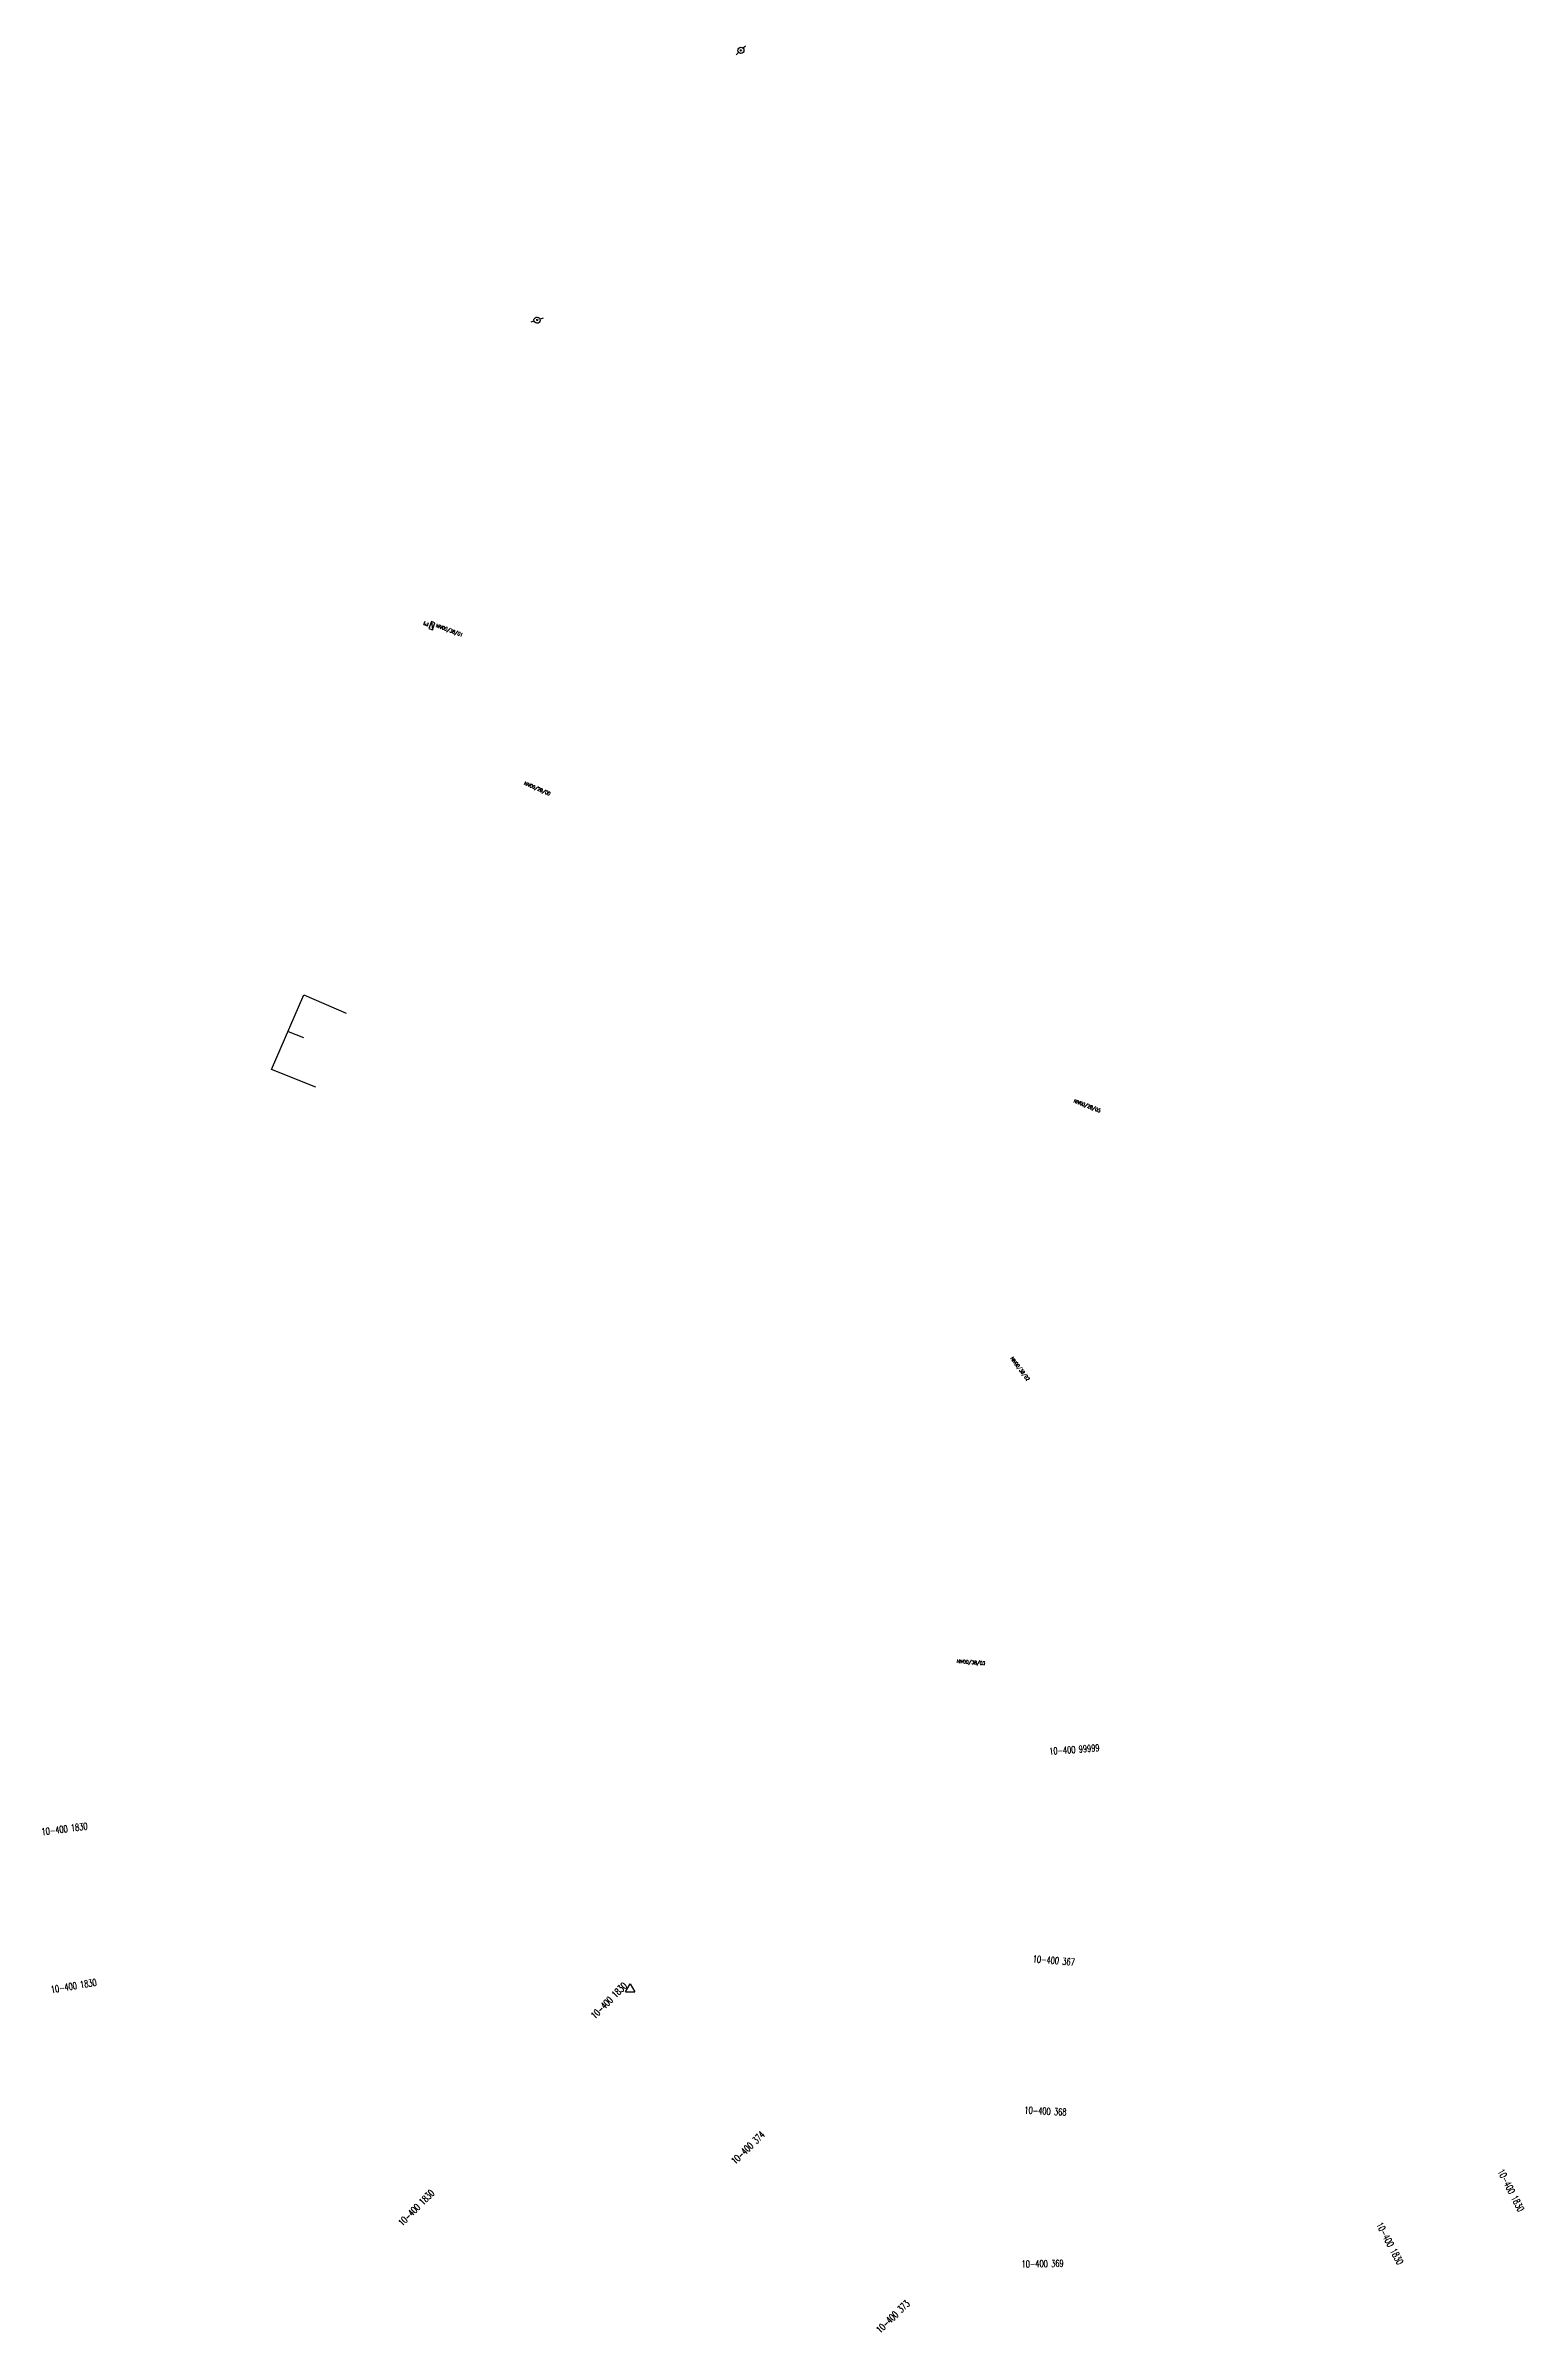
# Model space of a CAD drawing. Header units: millimetres. Extents: x 146028 to 146995, y 142989 to 143978.
# Drawn here: x 146310.6 to 146629.6, y 143484.5 to 143978.1 of the extents above; entities that cross this region are included whole.
import ezdxf
from ezdxf.enums import TextEntityAlignment as Align

# ---------------------------------------------------------------- set-up
doc = ezdxf.new("R2010")
doc.units = ezdxf.units.MM
doc.layers.get('0').update_dxf_attribs({"linetype": 'CONTINUOUS'})
for name, color, linetype in [('BR12', 7, 'CONTINUOUS'), ('poteau_div', 7, 'CONTINUOUS'), ('w0100', 7, 'CONTINUOUS'), ('w0430', 7, 'CONTINUOUS'), ('W0473', 7, 'CONTINUOUS')]:
    doc.layers.add(name, color=color, linetype=linetype)
doc.styles.get("Standard").update_dxf_attribs({"font": 'romans.shx', "width": 0.85})

# ---------------------------------------------------------------- blocks, each defined once
blk = doc.blocks.new('BR1201')
at = {"color": 0, "linetype": 'Continuous'}
for p, q in [((-1, -0.58), (0, 1.15)), ((0, 1.15), (1, -0.58)), ((-1, -0.58), (1, -0.58))]:
    blk.add_line(p, q, dxfattribs=at)
blk = doc.blocks.new('T430')
at = {"flags": 128}
for points in [[(0.8, 0.8), (-0.8, 0.8)], [(-0.8, 0.8), (-0.8, 0)], [(0.8, 0.8), (-0.8, 0)], [(-0.8, 0), (0.8, 0)], [(-0.4, 2.1), (0.4, 2.1)], [(-0.4, 2.1), (-0.4, 1.3)], [(-0.4, 1.7), (0, 1.7)], [(-0.4, 1.3), (0.4, 1.3)], [(0.8, 0), (0.8, 0.8)]]:
    blk.add_lwpolyline(points, dxfattribs=at)
blk = doc.blocks.new('T473')
for p, q in [((-0.166667, 0.166667), (0.166667, -0.166667)), ((-0.166667, -0.166667), (0.166667, 0.166667)), ((0.500001, 0.500001), (1.000002, 1.000002)), ((-1.000002, -1.000002), (-0.500001, -0.500001))]:
    blk.add_line(p, q)
blk.add_ellipse((0, 0), major_axis=(0.471405, 0.471405), ratio=1, start_param=5.4977871438, end_param=11.780972451)

msp = doc.modelspace()

# ---------------------------------------------------------------- linework, layer by layer
at = {"layer": 'w0100', "color": 252, "flags": 128}
for points in [[(146368.96, 143753.04), (146359.36, 143756.87), (146366.36, 143773.03), (146375.51, 143769.06)], [(146362.94, 143765.13), (146366.29, 143763.78)]]:
    msp.add_lwpolyline(points, dxfattribs=at)

# ---------------------------------------------------------------- block references
at = {"layer": 'BR12', "color": 252}
msp.add_blockref('BR1201', (146436.84, 143558.21), dxfattribs=at)
at = {"layer": 'w0430', "color": 252, "rotation": 69.59679781891722}
msp.add_blockref('T430', (146394.39, 143852.67), dxfattribs=at)
at = {"layer": 'W0473'}
msp.add_blockref('T473', (146460.77, 143977.1), dxfattribs=at)
at = {"layer": 'W0473', "rotation": 153.4349488229221}
msp.add_blockref('T473', (146416.73, 143918.8), dxfattribs=at)

# ---------------------------------------------------------------- texts
at = {"layer": 'poteau_div', "color": 252, "linetype": 'Continuous', "width": 0.6}
for s, rotation, p in [('10-400 99999', 4.1351, (146532.83, 143609.97)), ('10-400 1830', 7.4549, (146314.63, 143592.79)), ('10-400 367', 355.1351, (146528.39, 143564.38)), ('10-400 1830', 9.4549, (146316.61, 143558.89)), ('10-400 1830', 45, (146432.25, 143555.73)), ('10-400 368', 357.1351, (146526.59, 143531.83)), ('10-400 374', 44, (146462.3, 143523.92)), ('10-400 1830', 297, (146627.17, 143514.72)), ('10-400 1830', 45, (146390.63, 143510.95)), ('10-400 1830', 298, (146601.01, 143503.25)), ('10-400 369', 0.8872, (146525.97, 143498.87)), ('10-400 373', 44, (146493.63, 143487.43))]:
    msp.add_text(s, height=1.5, rotation=rotation, dxfattribs=at).set_placement(p, align=Align.MIDDLE_CENTER)
at = {"layer": 'w0430', "color": 252, "linetype": 'Continuous', "width": 0.85}
for s, rotation, p in [('NIV00/38/01', 339.5968, (146394.81, 143852.52)), ('NIV00/28/00', 336.7009, (146413.82, 143818.47)), ('NIV00/28/05', 338.6761, (146532.61, 143749.83))]:
    msp.add_text(s, height=0.75, rotation=rotation, dxfattribs=at).set_placement(p)
at = {"layer": 'w0430', "color": 252, "linetype": 'Continuous', "char_height": 0.75, "attachment_point": 9}
for s, insert, rotation in [('\\A1;NIV00/38/02', (146522.44, 143689.39), 306.8187), ('\\A1;NIV00/38/03', (146513.5, 143627.98), 355.767)]:
    msp.add_mtext(s, dxfattribs=dict(at, insert=insert, rotation=rotation))

doc.saveas('drawing.dxf')
